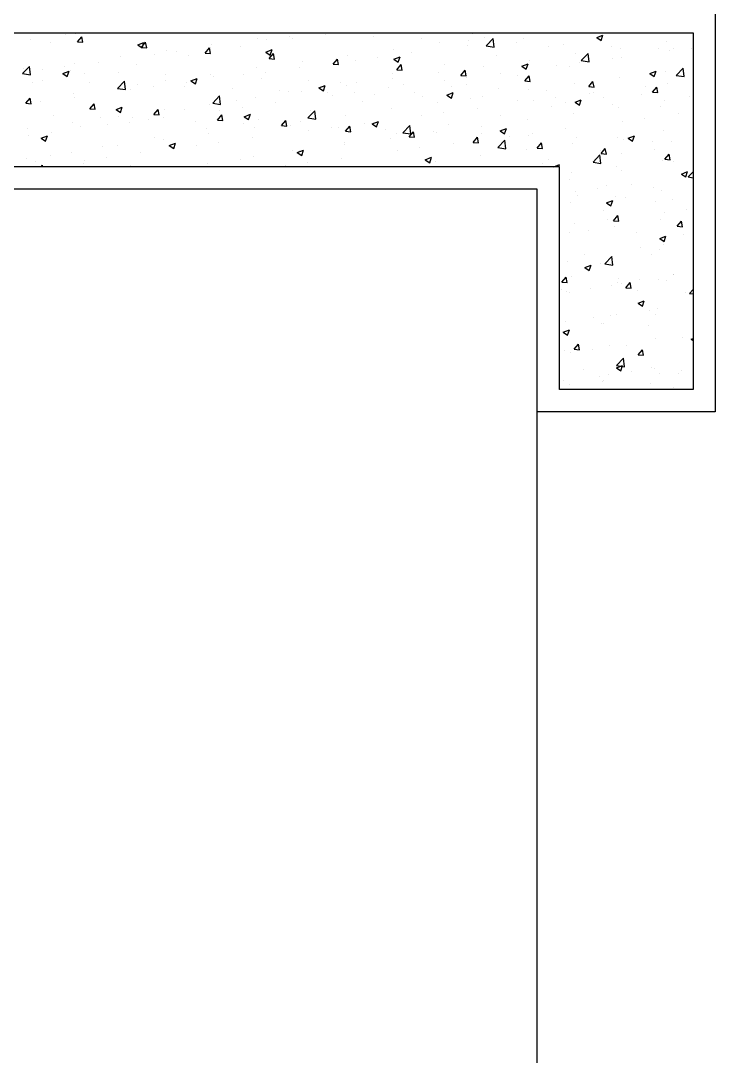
# Model space of a CAD drawing. Header units: inches. Extents: x 182687 to 187672, y -88924 to -84846.
# Drawn here: x 182948.8 to 182979.31, y -87480.92 to -87435.47 of the extents above; entities that cross this region are included whole.
import ezdxf

# ---------------------------------------------------------------- set-up
doc = ezdxf.new("R2010")
doc.units = ezdxf.units.IN
doc.header["$MEASUREMENT"] = 0

msp = doc.modelspace()

# ---------------------------------------------------------------- linework, layer by layer
for p, q in [((182979.309, -87435.033), (182979.309, -87452.642)), ((182909.852, -87436.011), (182978.33, -87436.011)), ((182978.33, -87436.011), (182978.33, -87451.663)), ((182972.461, -87441.881), (182915.722, -87441.881)), ((182972.461, -87451.663), (182972.461, -87441.881)), ((182971.483, -87442.859), (182916.7, -87442.859)), ((182971.483, -87452.642), (182971.483, -87442.859)), ((182978.33, -87451.663), (182972.461, -87451.663)), ((182979.309, -87452.642), (182971.483, -87452.642)), ((182971.483, -87487.859), (182971.483, -87452.642))]:
    msp.add_line(p, q)
at = {"linetype": 'Continuous'}
for p, q in [((182949.24, -87436.302), (182949.24, -87436.302)), ((182950.769, -87436.067), (182950.769, -87436.067)), ((182951.216, -87436.052), (182951.216, -87436.052)), ((182951.293, -87436.398), (182951.482, -87436.174)), ((182951.527, -87436.419), (182951.482, -87436.174)), ((182952.397, -87436.038), (182952.397, -87436.038)), ((182959.219, -87436.241), (182959.219, -87436.241)), ((182959.605, -87436.311), (182959.605, -87436.311)), ((182960.585, -87436.182), (182960.585, -87436.182)), ((182960.737, -87436.232), (182960.737, -87436.232)), ((182962.208, -87436.094), (182962.208, -87436.094)), ((182964.297, -87436.182), (182964.297, -87436.182)), ((182966.386, -87436.27), (182966.386, -87436.27)), ((182968.644, -87436.011), (182968.671, -87436.029)), ((182968.671, -87436.029), (182968.677, -87436.011)), ((182969.175, -87436.199), (182969.175, -87436.199)), ((182969.243, -87436.575), (182969.548, -87436.258)), ((182969.591, -87436.629), (182969.548, -87436.258)), ((182970.903, -87436.232), (182970.903, -87436.232)), ((182974.1, -87436.211), (182974.374, -87436.106)), ((182974.1, -87436.211), (182974.294, -87436.343)), ((182974.268, -87436.217), (182974.268, -87436.217)), ((182974.294, -87436.343), (182974.374, -87436.106)), ((182950.115, -87436.43), (182950.115, -87436.43)), ((182951.293, -87436.398), (182951.527, -87436.419)), ((182953.941, -87436.533), (182954.215, -87436.428)), ((182953.941, -87436.533), (182954.136, -87436.665)), ((182954.1, -87436.644), (182954.289, -87436.419)), ((182954.1, -87436.644), (182954.334, -87436.664)), ((182954.136, -87436.665), (182954.215, -87436.428)), ((182954.334, -87436.665), (182954.289, -87436.419)), ((182955.21, -87436.785), (182955.21, -87436.785)), ((182956.907, -87436.89), (182957.095, -87436.665)), ((182957.141, -87436.91), (182957.095, -87436.665)), ((182957.134, -87436.637), (182957.134, -87436.637)), ((182957.187, -87436.535), (182957.187, -87436.535)), ((182958.455, -87436.624), (182958.455, -87436.624)), ((182959.565, -87436.847), (182959.839, -87436.741)), ((182959.76, -87436.978), (182959.839, -87436.741)), ((182965.19, -87436.725), (182965.19, -87436.725)), ((182967.199, -87436.449), (182967.199, -87436.449)), ((182968.442, -87436.556), (182968.442, -87436.556)), ((182968.475, -87436.359), (182968.475, -87436.359)), ((182969.243, -87436.575), (182969.591, -87436.629)), ((182969.421, -87436.427), (182969.421, -87436.427)), ((182970.563, -87436.447), (182970.563, -87436.447)), ((182971.986, -87436.609), (182971.986, -87436.609)), ((182972.652, -87436.535), (182972.652, -87436.535)), ((182974.741, -87436.623), (182974.741, -87436.623)), ((182975.146, -87436.682), (182975.146, -87436.682)), ((182976.83, -87436.712), (182976.83, -87436.712)), ((182977.178, -87436.388), (182977.178, -87436.388)), ((182977.488, -87436.684), (182977.488, -87436.684)), ((182978.258, -87436.671), (182978.258, -87436.671)), ((182953.201, -87437.061), (182953.201, -87437.061)), ((182954.673, -87436.961), (182954.673, -87436.961)), ((182955.652, -87436.832), (182955.652, -87436.832)), ((182956.173, -87437.016), (182956.173, -87437.016)), ((182956.907, -87436.89), (182957.141, -87436.91)), ((182959.565, -87436.847), (182959.76, -87436.978)), ((182959.713, -87437.135), (182959.902, -87436.91)), ((182959.713, -87437.135), (182959.947, -87437.156)), ((182959.947, -87437.156), (182959.902, -87436.91)), ((182962.52, -87437.381), (182962.709, -87437.156)), ((182962.754, -87437.401), (182962.709, -87437.156)), ((182963.157, -87437.018), (182963.157, -87437.018)), ((182963.509, -87437.205), (182963.509, -87437.205)), ((182964.489, -87437.076), (182964.489, -87437.076)), ((182965.188, -87437.16), (182965.462, -87437.055)), ((182965.188, -87437.16), (182965.383, -87437.291)), ((182965.383, -87437.291), (182965.462, -87437.055)), ((182965.971, -87436.881), (182965.971, -87436.881)), ((182969.704, -87437), (182969.704, -87437)), ((182971.16, -87437.208), (182971.16, -87437.208)), ((182973.169, -87436.932), (182973.169, -87436.932)), ((182973.419, -87437.223), (182973.724, -87436.905)), ((182973.419, -87437.223), (182973.767, -87437.277)), ((182973.767, -87437.277), (182973.724, -87436.905)), ((182974.807, -87437.126), (182974.807, -87437.126)), ((182975.205, -87437.076), (182975.205, -87437.076)), ((182977.278, -87436.8), (182977.278, -87436.8)), ((182948.881, -87437.796), (182949.186, -87437.479)), ((182948.913, -87437.564), (182948.913, -87437.564)), ((182949.229, -87437.85), (182949.186, -87437.479)), ((182949.192, -87437.605), (182949.192, -87437.605)), ((182949.74, -87437.61), (182949.74, -87437.61)), ((182950.654, -87437.795), (182950.928, -87437.69)), ((182950.719, -87437.481), (182950.719, -87437.481)), ((182950.848, -87437.927), (182950.927, -87437.69)), ((182951.002, -87437.652), (182951.002, -87437.652)), ((182951.169, -87437.354), (182951.169, -87437.354)), ((182952.201, -87437.286), (182952.201, -87437.286)), ((182953.891, -87437.408), (182953.891, -87437.408)), ((182959.172, -87437.544), (182959.172, -87437.544)), ((182961.038, -87437.531), (182961.038, -87437.531)), ((182961.181, -87437.269), (182961.181, -87437.269)), ((182962.52, -87437.381), (182962.754, -87437.401)), ((182965.327, -87437.626), (182965.515, -87437.401)), ((182965.327, -87437.626), (182965.561, -87437.647)), ((182965.561, -87437.647), (182965.515, -87437.401)), ((182967.422, -87437.392), (182967.422, -87437.392)), ((182968.133, -87437.872), (182968.322, -87437.647)), ((182968.367, -87437.892), (182968.322, -87437.647)), ((182969.128, -87437.501), (182969.128, -87437.501)), ((182970.812, -87437.473), (182971.086, -87437.368)), ((182970.812, -87437.473), (182971.007, -87437.605)), ((182971.007, -87437.605), (182971.086, -87437.368)), ((182972.345, -87437.45), (182972.345, -87437.45)), ((182972.923, -87437.468), (182972.923, -87437.468)), ((182973.325, -87437.321), (182973.325, -87437.321)), ((182976.436, -87437.787), (182976.71, -87437.682)), ((182976.63, -87437.918), (182976.71, -87437.682)), ((182977.13, -87437.691), (182977.13, -87437.691)), ((182977.595, -87437.871), (182977.9, -87437.553)), ((182977.943, -87437.925), (182977.9, -87437.553)), ((182948.881, -87437.796), (182949.229, -87437.85)), ((182949.738, -87438.089), (182949.738, -87438.089)), ((182950.654, -87437.795), (182950.848, -87437.927)), ((182951.609, -87437.799), (182951.609, -87437.799)), ((182953.057, -87438.444), (182953.362, -87438.126)), ((182953.09, -87437.74), (182953.09, -87437.74)), ((182953.405, -87438.498), (182953.362, -87438.126)), ((182955.163, -87438.088), (182955.163, -87438.088)), ((182955.179, -87437.829), (182955.179, -87437.829)), ((182956.277, -87438.109), (182956.551, -87438.004)), ((182956.277, -87438.109), (182956.472, -87438.24)), ((182956.472, -87438.24), (182956.551, -87438.004)), ((182957.139, -87437.837), (182957.139, -87437.837)), ((182957.268, -87437.917), (182957.268, -87437.917)), ((182958.576, -87437.855), (182958.576, -87437.855)), ((182959.357, -87438.005), (182959.357, -87438.005)), ((182959.556, -87437.726), (182959.556, -87437.726)), ((182961.446, -87438.093), (182961.446, -87438.093)), ((182965.14, -87437.784), (182965.14, -87437.784)), ((182965.142, -87438.027), (182965.142, -87438.027)), ((182967.151, -87437.752), (182967.151, -87437.752)), ((182967.412, -87438.099), (182967.412, -87438.099)), ((182968.133, -87437.872), (182968.367, -87437.892)), ((182968.392, -87437.97), (182968.392, -87437.97)), ((182969.874, -87437.775), (182969.874, -87437.775)), ((182970.641, -87437.859), (182970.641, -87437.859)), ((182970.94, -87438.117), (182971.129, -87437.893)), ((182970.94, -87438.117), (182971.174, -87438.138)), ((182971.174, -87438.138), (182971.129, -87437.893)), ((182973.747, -87438.363), (182973.935, -87438.138)), ((182973.981, -87438.383), (182973.935, -87438.138)), ((182975.098, -87437.985), (182975.098, -87437.985)), ((182976.436, -87437.787), (182976.63, -87437.918)), ((182977.595, -87437.871), (182977.943, -87437.925)), ((182949.327, -87438.191), (182949.327, -87438.191)), ((182951.827, -87438.178), (182951.827, -87438.178)), ((182953.057, -87438.444), (182953.405, -87438.498)), ((182953.154, -87438.364), (182953.154, -87438.364)), ((182953.643, -87438.504), (182953.643, -87438.504)), ((182953.916, -87438.266), (182953.916, -87438.266)), ((182954.623, -87438.375), (182954.623, -87438.375)), ((182956.004, -87438.354), (182956.004, -87438.354)), ((182956.105, -87438.18), (182956.105, -87438.18)), ((182958.093, -87438.442), (182958.093, -87438.442)), ((182960.182, -87438.531), (182960.182, -87438.531)), ((182960.576, -87438.567), (182960.576, -87438.567)), ((182961.133, -87438.571), (182961.133, -87438.571)), ((182961.901, -87438.422), (182962.175, -87438.317)), ((182961.901, -87438.422), (182962.095, -87438.553)), ((182962.095, -87438.553), (182962.175, -87438.317)), ((182962.858, -87438.175), (182962.858, -87438.175)), ((182963.11, -87438.321), (182963.11, -87438.321)), ((182963.535, -87438.182), (182963.535, -87438.182)), ((182964.941, -87438.425), (182964.941, -87438.425)), ((182965.624, -87438.27), (182965.624, -87438.27)), ((182967.713, -87438.358), (182967.713, -87438.358)), ((182968.359, -87438.251), (182968.359, -87438.251)), ((182969.801, -87438.446), (182969.801, -87438.446)), ((182971.112, -87438.511), (182971.112, -87438.511)), ((182971.89, -87438.535), (182971.89, -87438.535)), ((182973.122, -87438.235), (182973.122, -87438.235)), ((182973.747, -87438.363), (182973.981, -87438.383)), ((182976.249, -87438.344), (182976.249, -87438.344)), ((182976.553, -87438.608), (182976.742, -87438.384)), ((182976.553, -87438.608), (182976.787, -87438.629)), ((182976.7, -87438.445), (182976.7, -87438.445)), ((182976.787, -87438.629), (182976.742, -87438.384)), ((182977.228, -87438.215), (182977.228, -87438.215)), ((182949.03, -87439.096), (182949.218, -87438.871)), ((182949.145, -87438.907), (182949.145, -87438.907)), ((182949.264, -87439.117), (182949.218, -87438.871)), ((182949.69, -87439.025), (182949.69, -87439.025)), ((182951.121, -87438.657), (182951.121, -87438.657)), ((182951.172, -87438.829), (182951.172, -87438.829)), ((182957.233, -87439.092), (182957.538, -87438.774)), ((182957.581, -87439.146), (182957.538, -87438.774)), ((182958.294, -87438.959), (182958.294, -87438.959)), ((182959.124, -87438.847), (182959.124, -87438.847)), ((182962.271, -87438.619), (182962.271, -87438.619)), ((182962.48, -87438.749), (182962.48, -87438.749)), ((182963.459, -87438.62), (182963.459, -87438.62)), ((182963.795, -87439.035), (182963.795, -87439.035)), ((182964.36, -87438.707), (182964.36, -87438.707)), ((182966.077, -87438.643), (182966.077, -87438.643)), ((182966.449, -87438.796), (182966.449, -87438.796)), ((182967.104, -87439.054), (182967.104, -87439.054)), ((182967.524, -87438.735), (182967.798, -87438.63)), ((182967.524, -87438.735), (182967.719, -87438.867)), ((182967.719, -87438.867), (182967.798, -87438.63)), ((182968.538, -87438.884), (182968.538, -87438.884)), ((182969.08, -87438.804), (182969.08, -87438.804)), ((182970.626, -87438.972), (182970.626, -87438.972)), ((182971.316, -87438.993), (182971.316, -87438.993)), ((182972.295, -87438.864), (182972.295, -87438.864)), ((182972.715, -87439.06), (182972.715, -87439.06)), ((182973.148, -87439.049), (182973.422, -87438.944)), ((182973.148, -87439.049), (182973.342, -87439.18)), ((182973.342, -87439.18), (182973.422, -87438.944)), ((182973.777, -87438.669), (182973.777, -87438.669)), ((182973.979, -87438.623), (182973.979, -87438.623)), ((182974.418, -87438.837), (182974.418, -87438.837)), ((182976.068, -87438.711), (182976.068, -87438.711)), ((182977.083, -87438.994), (182977.083, -87438.994)), ((182978.157, -87438.799), (182978.157, -87438.799)), ((182949.03, -87439.096), (182949.264, -87439.117)), ((182951.836, -87439.342), (182952.025, -87439.117)), ((182951.836, -87439.342), (182952.07, -87439.362)), ((182952.07, -87439.362), (182952.025, -87439.117)), ((182952.989, -87439.371), (182953.263, -87439.266)), ((182952.989, -87439.371), (182953.184, -87439.502)), ((182953.184, -87439.502), (182953.263, -87439.266)), ((182954.643, -87439.587), (182954.832, -87439.363)), ((182954.877, -87439.608), (182954.832, -87439.363)), ((182955.115, -87439.391), (182955.115, -87439.391)), ((182956.012, -87439.351), (182956.012, -87439.351)), ((182957.092, -87439.14), (182957.092, -87439.14)), ((182957.233, -87439.092), (182957.581, -87439.146)), ((182957.547, -87439.398), (182957.547, -87439.398)), ((182958.526, -87439.269), (182958.526, -87439.269)), ((182960.008, -87439.074), (182960.008, -87439.074)), ((182961.409, -87439.739), (182961.714, -87439.422)), ((182961.513, -87439.426), (182961.513, -87439.426)), ((182961.757, -87439.793), (182961.714, -87439.422)), ((182965.094, -87439.33), (182965.094, -87439.33)), ((182967.363, -87439.514), (182967.363, -87439.514)), ((182968.845, -87439.318), (182968.845, -87439.318)), ((182972.136, -87439.229), (182972.136, -87439.229)), ((182974.804, -87439.149), (182974.804, -87439.149)), ((182975.05, -87439.287), (182975.05, -87439.287)), ((182976.893, -87439.237), (182976.893, -87439.237)), ((182950.223, -87439.641), (182950.223, -87439.641)), ((182951.074, -87439.96), (182951.074, -87439.96)), ((182952.312, -87439.729), (182952.312, -87439.729)), ((182953.106, -87439.666), (182953.106, -87439.666)), ((182953.593, -87439.919), (182953.593, -87439.919)), ((182953.73, -87439.742), (182953.73, -87439.742)), ((182954.401, -87439.818), (182954.401, -87439.818)), ((182954.643, -87439.587), (182954.877, -87439.608)), ((182955.075, -87439.723), (182955.075, -87439.723)), ((182956.49, -87439.906), (182956.49, -87439.906)), ((182957.45, -87439.833), (182957.638, -87439.608)), ((182957.45, -87439.833), (182957.684, -87439.853)), ((182957.684, -87439.853), (182957.638, -87439.608)), ((182958.613, -87439.684), (182958.887, -87439.579)), ((182958.613, -87439.684), (182958.807, -87439.815)), ((182958.807, -87439.815), (182958.887, -87439.579)), ((182959.231, -87439.818), (182959.231, -87439.818)), ((182960.256, -87440.078), (182960.445, -87439.854)), ((182960.49, -87440.099), (182960.445, -87439.854)), ((182961.086, -87439.874), (182961.086, -87439.874)), ((182961.409, -87439.739), (182961.757, -87439.793)), ((182963.062, -87439.623), (182963.062, -87439.623)), ((182963.912, -87439.968), (182963.912, -87439.968)), ((182964.236, -87439.998), (182964.51, -87439.892)), ((182964.431, -87440.129), (182964.51, -87439.892)), ((182966.383, -87439.643), (182966.383, -87439.643)), ((182969.854, -87439.621), (182969.854, -87439.621)), ((182971.065, -87439.813), (182971.065, -87439.813)), ((182973.074, -87439.538), (182973.074, -87439.538)), ((182975.219, -87439.887), (182975.219, -87439.887)), ((182976.199, -87439.758), (182976.199, -87439.758)), ((182977.681, -87439.563), (182977.681, -87439.563)), ((182949.097, -87440.21), (182949.097, -87440.21)), ((182950.142, -87440.373), (182950.142, -87440.373)), ((182951.448, -87440.134), (182951.448, -87440.134)), ((182952.614, -87440.047), (182952.614, -87440.047)), ((182956.949, -87440.21), (182956.949, -87440.21)), ((182958.579, -87439.994), (182958.579, -87439.994)), ((182959.076, -87440.149), (182959.076, -87440.149)), ((182960.256, -87440.078), (182960.49, -87440.099)), ((182960.667, -87440.082), (182960.667, -87440.082)), ((182961.45, -87440.292), (182961.45, -87440.292)), ((182962.43, -87440.163), (182962.43, -87440.163)), ((182962.756, -87440.171), (182962.756, -87440.171)), ((182963.063, -87440.324), (182963.252, -87440.099)), ((182963.063, -87440.324), (182963.297, -87440.345)), ((182963.297, -87440.345), (182963.252, -87440.099)), ((182964.236, -87439.998), (182964.431, -87440.129)), ((182964.845, -87440.259), (182964.845, -87440.259)), ((182965.29, -87440.404), (182965.29, -87440.404)), ((182965.585, -87440.387), (182965.89, -87440.069)), ((182965.585, -87440.387), (182965.933, -87440.441)), ((182965.87, -87440.57), (182966.058, -87440.345)), ((182965.933, -87440.441), (182965.89, -87440.07)), ((182966.104, -87440.59), (182966.058, -87440.345)), ((182966.934, -87440.347), (182966.934, -87440.347)), ((182967.056, -87440.357), (182967.056, -87440.357)), ((182967.572, -87440.012), (182967.572, -87440.012)), ((182969.032, -87440.107), (182969.032, -87440.107)), ((182969.86, -87440.311), (182970.134, -87440.206)), ((182969.86, -87440.311), (182970.055, -87440.442)), ((182970.055, -87440.442), (182970.134, -87440.206)), ((182971.266, -87440.408), (182971.266, -87440.408)), ((182972.748, -87440.212), (182972.748, -87440.212)), ((182977.035, -87440.296), (182977.035, -87440.296)), ((182949.165, -87440.526), (182949.165, -87440.526)), ((182949.701, -87440.633), (182949.975, -87440.528)), ((182949.701, -87440.633), (182949.896, -87440.764)), ((182949.896, -87440.764), (182949.975, -87440.528)), ((182954.667, -87440.601), (182954.667, -87440.601)), ((182955.068, -87440.693), (182955.068, -87440.693)), ((182955.325, -87440.946), (182955.599, -87440.841)), ((182955.52, -87441.078), (182955.599, -87440.841)), ((182957.044, -87440.443), (182957.044, -87440.443)), ((182957.497, -87440.812), (182957.497, -87440.812)), ((182958.979, -87440.617), (182958.979, -87440.617)), ((182963.008, -87440.796), (182963.008, -87440.796)), ((182965.047, -87440.633), (182965.047, -87440.633)), ((182965.87, -87440.57), (182966.104, -87440.59)), ((182967.815, -87440.862), (182967.815, -87440.862)), ((182968.676, -87440.815), (182968.865, -87440.59)), ((182968.676, -87440.815), (182968.91, -87440.836)), ((182968.91, -87440.836), (182968.865, -87440.59)), ((182969.023, -87440.435), (182969.023, -87440.435)), ((182969.762, -87441.035), (182970.066, -87440.717)), ((182970.11, -87441.089), (182970.066, -87440.717)), ((182970.286, -87440.536), (182970.286, -87440.536)), ((182971.112, -87440.524), (182971.112, -87440.524)), ((182971.483, -87441.061), (182971.672, -87440.836)), ((182971.717, -87441.081), (182971.672, -87440.836)), ((182973.026, -87440.84), (182973.026, -87440.84)), ((182973.201, -87440.612), (182973.201, -87440.612)), ((182975.003, -87440.59), (182975.003, -87440.59)), ((182975.29, -87440.7), (182975.29, -87440.7)), ((182975.483, -87440.624), (182975.757, -87440.519)), ((182975.483, -87440.624), (182975.678, -87440.756)), ((182975.678, -87440.756), (182975.757, -87440.519)), ((182976.538, -87440.78), (182976.538, -87440.78)), ((182977.378, -87440.788), (182977.378, -87440.788)), ((182951.026, -87441.262), (182951.026, -87441.262)), ((182952.385, -87440.993), (182952.385, -87440.993)), ((182953.058, -87440.969), (182953.058, -87440.969)), ((182954.046, -87441.267), (182954.046, -87441.267)), ((182955.325, -87440.946), (182955.52, -87441.078)), ((182956.517, -87440.941), (182956.517, -87440.941)), ((182960.726, -87441.187), (182960.726, -87441.187)), ((182960.949, -87441.26), (182961.223, -87441.154)), ((182960.949, -87441.26), (182961.143, -87441.391)), ((182961.038, -87441.176), (182961.038, -87441.176)), ((182961.143, -87441.391), (182961.222, -87441.154)), ((182963.015, -87440.926), (182963.015, -87440.926)), ((182965.354, -87441.186), (182965.354, -87441.186)), ((182966.333, -87441.057), (182966.333, -87441.057)), ((182969.762, -87441.035), (182970.11, -87441.089)), ((182971.017, -87441.116), (182971.017, -87441.116)), ((182971.483, -87441.061), (182971.717, -87441.081)), ((182974.256, -87441.172), (182974.256, -87441.172)), ((182974.29, -87441.306), (182974.478, -87441.081)), ((182974.29, -87441.306), (182974.524, -87441.327)), ((182974.524, -87441.327), (182974.478, -87441.081)), ((182975.17, -87441.301), (182975.17, -87441.301)), ((182976.652, -87441.106), (182976.652, -87441.106)), ((182977.096, -87441.552), (182977.285, -87441.327)), ((182977.33, -87441.572), (182977.285, -87441.327)), ((182949.05, -87441.513), (182949.05, -87441.513)), ((182949.461, -87441.641), (182949.461, -87441.641)), ((182950.103, -87441.385), (182950.103, -87441.385)), ((182951.55, -87441.729), (182951.55, -87441.729)), ((182951.584, -87441.591), (182951.584, -87441.591)), ((182952.564, -87441.462), (182952.564, -87441.462)), ((182956.997, -87441.745), (182956.997, -87441.745)), ((182958.444, -87441.579), (182958.444, -87441.579)), ((182959.029, -87441.452), (182959.029, -87441.452)), ((182961.4, -87441.706), (182961.4, -87441.706)), ((182962.882, -87441.511), (182962.882, -87441.511)), ((182966.572, -87441.573), (182966.846, -87441.468)), ((182966.572, -87441.573), (182966.767, -87441.704)), ((182966.767, -87441.704), (182966.846, -87441.468)), ((182967.008, -87441.66), (182967.008, -87441.66)), ((182968.985, -87441.409), (182968.985, -87441.409)), ((182971.719, -87441.756), (182971.719, -87441.756)), ((182971.974, -87441.564), (182971.974, -87441.564)), ((182972.211, -87441.881), (182972.47, -87441.781)), ((182972.436, -87441.881), (182972.47, -87441.781)), ((182973.938, -87441.682), (182974.243, -87441.365)), ((182973.938, -87441.683), (182974.286, -87441.737)), ((182974.19, -87441.43), (182974.19, -87441.43)), ((182974.286, -87441.737), (182974.243, -87441.365)), ((182976.988, -87441.599), (182976.988, -87441.599)), ((182977.096, -87441.552), (182977.33, -87441.572)), ((182977.476, -87441.639), (182977.476, -87441.639)), ((182949.706, -87441.881), (182949.761, -87441.815)), ((182949.773, -87441.881), (182949.761, -87441.815)), ((182953.639, -87441.817), (182953.639, -87441.817)), ((182960.421, -87441.835), (182960.421, -87441.835)), ((182972.979, -87442.143), (182972.979, -87442.143)), ((182974.955, -87441.892), (182974.955, -87441.892)), ((182975.194, -87442.031), (182975.194, -87442.031)), ((182977.819, -87442.2), (182978.093, -87442.095)), ((182977.819, -87442.2), (182978.014, -87442.331)), ((182978.014, -87442.331), (182978.093, -87442.095)), ((182978.114, -87442.33), (182978.33, -87442.105)), ((182972.912, -87442.423), (182972.912, -87442.423)), ((182974.528, -87442.7), (182974.528, -87442.7)), ((182975.622, -87442.65), (182975.622, -87442.65)), ((182978.093, -87442.324), (182978.093, -87442.324)), ((182978.114, -87442.33), (182978.33, -87442.364)), ((182973.161, -87442.974), (182973.161, -87442.974)), ((182973.264, -87443.137), (182973.264, -87443.137)), ((182974.14, -87442.845), (182974.14, -87442.845)), ((182976.616, -87442.788), (182976.616, -87442.788)), ((182976.94, -87442.902), (182976.94, -87442.902)), ((182972.931, -87443.446), (182972.931, -87443.446)), ((182974.531, -87443.462), (182974.805, -87443.357)), ((182974.531, -87443.462), (182974.726, -87443.593)), ((182974.726, -87443.593), (182974.805, -87443.357)), ((182974.908, -87443.195), (182974.908, -87443.195)), ((182975.353, -87443.225), (182975.353, -87443.225)), ((182976.688, -87443.4), (182976.688, -87443.4)), ((182977.441, -87443.314), (182977.441, -87443.314)), ((182974.406, -87443.792), (182974.406, -87443.792)), ((182974.833, -87444.25), (182975.021, -87444.025)), ((182975.067, -87444.27), (182975.021, -87444.025)), ((182977.064, -87443.868), (182977.064, -87443.868)), ((182978.044, -87443.739), (182978.044, -87443.739)), ((182973.111, -87444.388), (182973.111, -87444.388)), ((182974.593, -87444.193), (182974.593, -87444.193)), ((182974.833, -87444.25), (182975.067, -87444.27)), ((182974.86, -87444.498), (182974.86, -87444.498)), ((182976.893, -87444.204), (182976.893, -87444.204)), ((182977.639, -87444.495), (182977.828, -87444.27)), ((182977.639, -87444.495), (182977.873, -87444.516)), ((182977.873, -87444.516), (182977.828, -87444.27)), ((182972.884, -87444.748), (182972.884, -87444.748)), ((182973.749, -87444.689), (182973.749, -87444.689)), ((182975.838, -87444.777), (182975.838, -87444.777)), ((182976.867, -87445.037), (182977.141, -87444.932)), ((182977.062, -87445.169), (182977.141, -87444.932)), ((182977.927, -87444.865), (182977.927, -87444.865)), ((182976.035, -87445.411), (182976.035, -87445.411)), ((182976.867, -87445.037), (182977.062, -87445.169)), ((182977.014, -87445.282), (182977.014, -87445.282)), ((182973.563, -87445.736), (182973.563, -87445.736)), ((182974.457, -87446.142), (182974.761, -87445.824)), ((182974.805, -87446.196), (182974.761, -87445.824)), ((182974.813, -87445.8), (182974.813, -87445.8)), ((182976.527, -87445.735), (182976.527, -87445.735)), ((182976.845, -87445.507), (182976.845, -87445.507)), ((182972.836, -87446.051), (182972.836, -87446.051)), ((182973.579, -87446.299), (182973.853, -87446.194)), ((182973.579, -87446.299), (182973.774, -87446.431)), ((182973.774, -87446.431), (182973.853, -87446.194)), ((182974.245, -87446.127), (182974.245, -87446.127)), ((182974.457, -87446.142), (182974.805, -87446.196)), ((182972.569, -87446.947), (182972.758, -87446.723)), ((182972.803, -87446.968), (182972.758, -87446.723)), ((182972.987, -87446.688), (182972.987, -87446.688)), ((182975.076, -87446.777), (182975.076, -87446.777)), ((182977.464, -87446.594), (182977.464, -87446.594)), ((182977.467, -87446.63), (182977.467, -87446.63)), ((182972.569, -87446.947), (182972.803, -87446.968)), ((182973.812, -87447.214), (182973.812, -87447.214)), ((182974.765, -87447.103), (182974.765, -87447.103)), ((182975.005, -87446.954), (182975.005, -87446.954)), ((182975.182, -87446.986), (182975.182, -87446.986)), ((182975.376, -87447.193), (182975.564, -87446.968)), ((182975.376, -87447.193), (182975.609, -87447.213)), ((182975.609, -87447.213), (182975.564, -87446.968)), ((182975.985, -87446.825), (182975.985, -87446.825)), ((182976.797, -87446.81), (182976.797, -87446.81)), ((182977.165, -87446.865), (182977.165, -87446.865)), ((182972.534, -87447.28), (182972.534, -87447.28)), ((182972.788, -87447.353), (182972.788, -87447.353)), ((182972.9, -87447.378), (182972.9, -87447.378)), ((182975.901, -87447.302), (182975.901, -87447.302)), ((182977.99, -87447.39), (182977.99, -87447.39)), ((182978.182, -87447.439), (182978.33, -87447.262)), ((182978.182, -87447.439), (182978.33, -87447.451)), ((182975.915, -87447.875), (182976.189, -87447.77)), ((182975.915, -87447.875), (182976.11, -87448.006)), ((182976.11, -87448.006), (182976.189, -87447.77)), ((182976.75, -87448.112), (182976.75, -87448.112)), ((182973.976, -87448.498), (182973.976, -87448.498)), ((182974.717, -87448.406), (182974.717, -87448.406)), ((182974.955, -87448.369), (182974.955, -87448.369)), ((182976.437, -87448.174), (182976.437, -87448.174)), ((182976.677, -87448.356), (182976.677, -87448.356)), ((182972.627, -87449.137), (182972.901, -87449.032)), ((182972.741, -87448.656), (182972.741, -87448.656)), ((182972.822, -87449.268), (182972.901, -87449.032)), ((182974.297, -87448.766), (182974.297, -87448.766)), ((182974.395, -87448.747), (182974.395, -87448.747)), ((182976.386, -87448.854), (182976.386, -87448.854)), ((182972.627, -87449.137), (182972.822, -87449.268)), ((182976.702, -87449.415), (182976.702, -87449.415)), ((182977.879, -87449.392), (182977.879, -87449.392)), ((182978.251, -87449.45), (182978.33, -87449.42)), ((182978.251, -87449.45), (182978.33, -87449.504)), ((182972.693, -87449.959), (182972.693, -87449.959)), ((182973.112, -87449.891), (182973.3, -87449.666)), ((182973.112, -87449.891), (182973.346, -87449.911)), ((182973.346, -87449.911), (182973.3, -87449.666)), ((182973.926, -87449.912), (182973.926, -87449.912)), ((182974.67, -87449.708), (182974.67, -87449.708)), ((182975.408, -87449.717), (182975.408, -87449.717)), ((182975.919, -87450.136), (182976.107, -87449.912)), ((182976.152, -87450.157), (182976.107, -87449.912)), ((182972.946, -87450.041), (182972.946, -87450.041)), ((182974.975, -87450.601), (182975.28, -87450.284)), ((182975.323, -87450.655), (182975.28, -87450.284)), ((182975.919, -87450.136), (182976.152, -87450.157)), ((182973.535, -87450.765), (182973.535, -87450.765)), ((182974.963, -87450.712), (182975.237, -87450.607)), ((182974.963, -87450.712), (182975.158, -87450.844)), ((182974.975, -87450.601), (182975.323, -87450.655)), ((182975.157, -87450.844), (182975.237, -87450.607)), ((182975.624, -87450.853), (182975.624, -87450.853)), ((182976.515, -87450.69), (182976.515, -87450.69)), ((182976.655, -87450.717), (182976.655, -87450.717)), ((182977.829, -87450.806), (182977.829, -87450.806)), ((182972.646, -87451.261), (182972.646, -87451.261)), ((182974.233, -87451.082), (182974.233, -87451.082)), ((182974.36, -87451.291), (182974.36, -87451.291)), ((182974.379, -87451.26), (182974.379, -87451.26)), ((182974.622, -87451.011), (182974.622, -87451.011)), ((182976.85, -87450.935), (182976.85, -87450.935)), ((182977.713, -87450.942), (182977.713, -87450.942)), ((182972.897, -87451.455), (182972.897, -87451.455)), ((182976.449, -87451.379), (182976.449, -87451.379)), ((182977.453, -87451.549), (182977.453, -87451.549))]:
    msp.add_line(p, q, dxfattribs=at)

doc.saveas('drawing.dxf')
